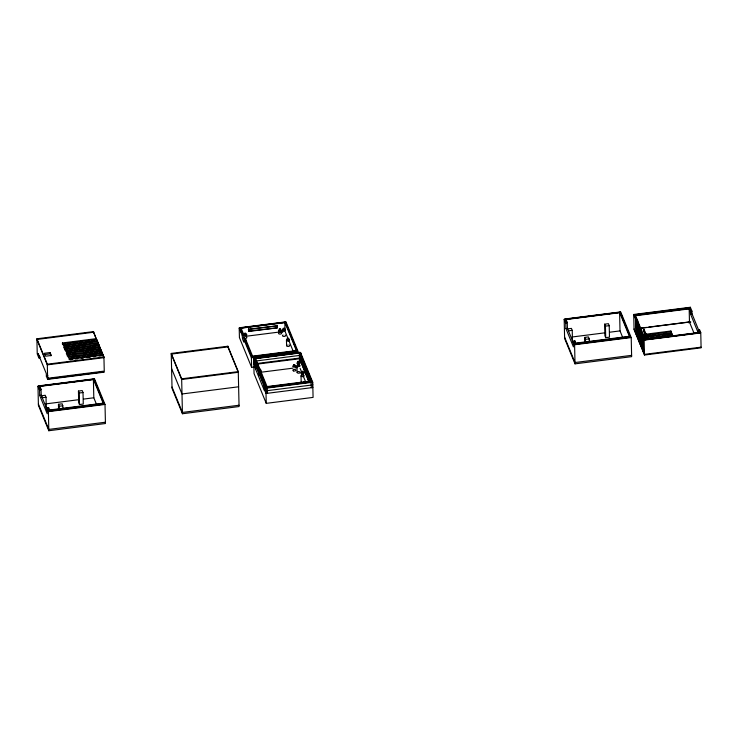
<?xml version="1.0" encoding="UTF-8"?>
<svg xmlns="http://www.w3.org/2000/svg" width="738" height="738" viewBox="0 0 738 738"><rect width="100%" height="100%" fill="white"/><g stroke="black" fill="none" stroke-linecap="round" stroke-linejoin="round"><path stroke-width="1.11" d="M242.276 335.569L239.204 328.041L286.04 322.091L298.226 351.832L251.39 357.782L244.149 340.107L244.905 340.006L251.99 357.303L297.313 351.537L285.431 321.916L240.108 327.681L243.033 335.439L242.276 335.541L242.322 336.879A3.93 0.655 82.8 0 0 242.368 337.377L242.664 339.129A3.801 0.637 82.8 0 0 242.765 339.535L243.826 342.072A3.801 0.637 82.8 0 0 243.918 342.128L244.149 341.593A3.93 0.655 82.8 0 0 244.167 341.288L244.149 340.107M243.033 335.439L240.108 327.681M296.436 352.81L296.381 350.587L284.84 322.405L241.022 327.976L243.835 334.84L243.835 336.694A3.93 0.655 82.8 0 0 243.881 337.183L244.177 338.945A3.801 0.637 82.8 0 0 244.278 339.351L244.942 341.002M39.603 357.764L38.145 353.585L39.603 357.764L38.846 357.856L37.241 353.945L36.9 338.797L93.523 331.602L96.42 339.296L93.532 332.257L36.918 339.452L47.324 364.858L103.947 357.662L103.135 355.052L69.16 359.369L68.837 358.585L102.813 354.268L102.822 354.932L102.342 353.76M64.658 343.991L62.462 344.268L62.435 342.958L96.401 338.641M96.724 339.415L97.222 341.251L96.724 339.415L62.748 343.733L62.435 342.958M67.942 343.576L70.138 343.299M74.52 342.736L76.715 342.46M79.999 342.045L82.195 341.768M85.488 341.343L87.674 341.067M91.678 340.559L93.846 340.283M97.204 340.587L63.228 344.904L63.551 345.688L97.527 341.371L98.025 343.207L97.527 341.371M66.549 345.808L68.745 345.532M73.127 344.969L75.322 344.692M78.606 344.277L80.802 344M84.095 343.576L86.281 343.299M90.313 342.792L92.481 342.515M64.058 348.179L64.031 346.86L98.006 342.543M98.329 343.327L98.818 345.153L98.329 343.327L64.354 347.644L64.031 346.86M66.254 347.902L68.45 347.626M71.734 347.201L73.929 346.925M77.222 346.509L79.409 346.233M82.702 345.808L84.898 345.532M94.363 344.332L96.53 344.056M67.057 349.858L64.861 350.135L64.833 348.816L98.809 344.498M99.123 345.283L99.621 347.109L99.123 345.283L65.156 349.6L64.833 348.816M70.35 349.434L72.536 349.157M75.829 348.742L79.114 348.327M82.407 347.902L84.593 347.626M87.887 347.211L90.082 346.934M92.997 346.556L95.165 346.288M50.083 352.543L44.418 353.262L45.618 356.196L51.282 355.476L50.083 352.543L50.913 355.817M240.118 328.336L285.449 322.58L297.313 351.537M99.612 346.454L65.636 350.771L65.959 351.556L99.925 347.238L100.423 349.065L99.925 347.238M90.719 348.493L91.475 348.401M44.446 354.581L50.11 353.862M69.021 351.666L71.263 351.38M74.621 350.947L76.863 350.67M80.221 350.236L83.578 349.812M86.936 349.388L89.169 349.102M92.527 348.677L94.768 348.391M248.466 329.12L277.34 325.855L277.387 327.838L248.669 331.482L248.466 329.12L248.669 331.482M66.466 354.046L66.438 352.727L100.405 348.41M248.623 329.508L277.34 325.855M100.746 349.849L101.226 351.02L100.728 349.185L66.752 353.511L66.438 352.727M39.584 357.1L40.341 357.007M67.582 353.899L69.824 353.613M73.182 353.188L75.424 352.902M85.497 351.62L87.73 351.343M91.097 350.91L93.329 350.624M96.687 350.199L98.929 349.913M248.512 331.094L277.387 327.838M69.501 355.716L67.269 355.993L67.232 354.683L101.207 350.365M101.53 351.14L102.028 352.976L101.53 351.14L67.555 355.458L67.232 354.683M72.859 355.282L75.101 355.006M84.058 353.862L86.3 353.576M89.658 353.151L91.89 352.865M95.248 352.441L97.49 352.155M102.01 352.312L68.034 356.639L68.357 357.413L102.333 353.096L102.813 354.268M243.079 334.941L243.835 334.84M71.429 357.524L73.662 357.238M77.02 356.814L79.261 356.528M82.619 356.103L84.861 355.817M88.219 355.393L91.577 354.96M93.809 354.683L96.051 354.397M245.717 336.307L282.792 331.593M280.551 332.377L282.829 332.091M69.99 359.766L72.223 359.48M75.58 359.055L77.822 358.769M81.18 358.336L83.422 358.059M86.78 357.626L90.137 357.201M93.495 356.777L95.737 356.491M99.095 356.067L101.327 355.781M36.9 338.797L47.306 364.203L103.929 357.007L104.279 372.155L47.656 379.35L46.374 376.223L46.309 373.594L38.782 355.218L38.846 357.856M244.905 340.006L244.822 339.194L245.579 339.102L252.571 356.15L296.381 350.587M171.244 353.428L227.867 346.233L238.273 371.638L239.066 406.546L182.443 413.741L172.037 388.345L171.244 353.428L181.659 378.834L182.443 413.741M47.112 375.467L48.238 378.207L103.348 371.205L103.357 371.86L48.247 378.862L47.131 376.131L47.112 375.467L47.869 375.374M46.374 376.223L47.131 376.131M244.822 339.194L251.972 356.639L297.303 350.882M254.61 358.096L299.932 352.34L311.805 381.297L311.814 381.952L266.492 387.718L254.61 358.096L266.492 387.718M37.979 386.223L38.413 405.328L48.819 430.734L105.442 423.529L105.008 404.433L94.593 379.028L37.979 386.223L39.575 390.134L40.332 390.033L38.874 385.863L93.984 378.852L104.095 404.138L48.985 411.14L47.841 407.745L48.597 407.653L49.557 409.996L103.163 403.179L93.394 379.341L39.787 386.159L39.87 389.609M253.706 358.456L300.541 352.506L312.737 382.247L313.078 397.404L266.243 403.354L254.056 373.613L253.706 358.456L265.901 388.206L266.243 403.354M564.183 319.342L564.616 338.447L575.022 363.852L631.645 356.648L631.211 337.552L620.796 312.146L564.183 319.342L565.778 323.253L566.535 323.152L565.077 318.982L620.188 311.971L630.298 337.257L575.188 344.259L574.044 340.864L574.801 340.771L575.76 343.115L629.366 336.297L619.597 312.46L565.991 319.277L566.046 321.584M310.089 381.546L299.397 355.458L255.588 361.03L255.523 358.391L299.342 352.819L310.892 381.002L310.929 382.754M254.628 358.751L299.951 352.995L311.814 381.952M38.893 386.518L94.003 379.516L104.095 404.138M565.096 319.637L620.206 312.635L630.298 337.257M254.785 359.148L254.029 359.24L254.149 364.507M300.108 353.382L300.864 353.29L300.901 355.043M38.874 385.863L40.313 389.378L41.07 389.286L41.208 395.208L47.481 410.522M565.077 318.982L566.516 322.497L567.273 322.405L567.411 328.327L573.684 343.64M639.855 331.122L640.15 344.471L639.053 329.166L639.357 342.515L638.877 341.343L638.25 327.211L638.555 340.559L638.075 339.388L637.447 325.255L637.752 338.604L637.272 337.432L636.645 323.299L636.949 336.648L634.071 329.618L633.721 314.471L690.344 307.266L691.949 311.178L692.004 313.816L699.855 333.041L644.744 340.043L634.652 315.421L634.643 314.757L689.753 307.755L691.211 311.934L690.454 312.026L689.172 308.899L635.566 315.716L645.335 339.554L698.941 332.746L697.982 330.403L699.476 329.545L700.759 332.672L701.1 347.829L644.477 355.024L643.674 353.068L643.056 338.936L643.361 352.284L642.881 351.113L642.254 336.98L642.558 350.329L642.078 349.157L641.451 335.024L641.756 348.373L641.276 347.201L640.649 333.078L640.953 346.426L640.473 345.246L639.855 331.122L641.359 330.928M255.311 363.474L264.287 385.356L264.407 390.633L255.431 368.742L255.311 363.474L256.824 363.281M255.339 363.539L253.826 363.733L255.413 367.579M634.652 315.421L689.762 308.419L691.211 311.934M256.769 363.52L299.462 358.087L309.296 382.099M256.787 364.175L299.471 358.751L308.881 381.712M691.192 311.27L691.949 311.178M239.204 328.041L239.426 337.607L251.612 367.349L253.9 367.054M635.501 319.526L637.014 319.333L637.817 321.288L636.304 321.482L635.501 319.526L635.796 332.497L636.599 334.452L636.304 321.482M39.575 390.134L39.695 395.402L41.208 395.208M565.778 323.253L565.898 328.521L567.411 328.327M78.44 391.057L82.213 390.577L83.016 392.533L83.274 404.055L79.501 404.535L78.698 402.588L78.44 391.057L79.243 393.013L79.501 404.535M567.651 328.88L571.424 328.401L572.227 330.356L572.485 341.879M604.643 324.176L608.416 323.696L609.219 325.652L609.477 337.174L605.704 337.653L604.902 335.707L604.643 324.176L605.446 326.131L605.704 337.653M255.431 368.742L256.944 368.548L264.628 387.312M690.454 312.026L690.5 314.001L692.004 313.816M181.659 378.834L238.273 371.638M46.024 397.238L42.25 397.717L41.448 395.762L45.221 395.282L46.024 397.238L46.282 408.76M79.243 393.013L83.016 392.533M568.454 330.836L572.227 330.356M605.446 326.131L609.219 325.652M260.348 372.312L292.931 368.17M295.172 367.884L297.423 367.598M639.717 328.235L646.506 327.377M648.776 327.091L690.676 321.759M45.913 403.87L78.984 399.673M83.551 399.092L93.809 397.782L96.364 404.009M572.116 336.989L605.188 332.792M609.754 332.211L620.012 330.901L622.568 337.128M640.427 328.309L689.467 322.072L693.941 332.976M688.425 322.709L690.694 322.423M642.761 334.591L644.92 334.314L643.481 330.799L643.453 329.48L644.209 329.388L645.676 334.222L670.897 331.021L671.211 331.796L645.999 335.006L645.971 333.687L645.215 333.779L645.722 336.27L643.564 336.546M58.551 408.898L58.45 404.286L62.223 403.806L63.071 408.068M584.754 342.017L584.644 337.404L588.426 336.925L589.219 338.88L589.302 342.34M643.481 330.799L644.237 330.707L645.676 334.222M635.796 332.497L637.309 332.303M58.45 404.286L59.243 406.241L63.025 405.762M584.644 337.404L585.446 339.36L589.219 338.88M39.695 395.402L47.223 413.769L47.103 408.501L47.859 408.409M565.898 328.521L573.426 346.888L573.306 341.62L574.063 341.528M643.453 329.48L644.892 333.004L645.649 332.903M47.841 407.745L48.966 410.485L104.076 403.474M574.044 340.864L575.17 343.604L630.28 336.593M645.215 333.779L645.695 334.951L646.451 334.858L646.479 336.177L671.691 332.967L672.041 335.07M238.623 386.786L182 393.981L171.585 368.585M643.084 335.375L645.243 335.098M644.874 335.642L649.412 335.07M652.807 334.637L655.067 334.351M664.126 333.198L666.396 332.912M47.103 408.501L48.385 411.629L105.008 404.433M573.306 341.62L574.588 344.747L631.211 337.552M644.357 338.502L646.525 338.225L646.018 335.735L646.774 335.642L647.281 338.133L672.493 334.923L672.816 335.707L647.3 338.862L646.82 337.69L647.567 337.598L648.047 338.77M643.877 337.331L646.045 337.054M646.018 335.735L646.497 336.906L672.014 333.751M651.34 336.879L653.61 336.593M657.005 336.159L659.265 335.873M662.669 335.439L664.929 335.153M668.324 334.72L671.728 334.286M255.523 358.391L267.073 386.574L310.892 381.002M266.483 387.053L311.805 381.297M266.335 387.321L265.579 387.422L265.698 392.69M311.657 381.564L312.414 381.472M644.68 339.286L646.848 339.01L646.82 337.69M690.5 314.001L698.028 332.377L699.532 332.183M634.643 314.757L644.726 339.388L699.845 332.377L699.855 333.041M643.379 339.72L644.883 339.526L644.56 338.742M633.721 314.471L644.136 339.867L700.759 332.672M265.901 388.206L312.737 382.247M105.414 422.219L48.791 429.415L38.376 404.009M239.038 405.236L182.415 412.431L172.009 387.026M631.617 355.338L574.994 362.533L564.579 337.128M701.082 347.164L644.468 354.36L643.665 352.404M259.416 368.806L260.163 369.129L259.379 369.424M698.72 329.646L699.845 332.377M645.971 333.687L646.451 334.858M645.999 335.006L646.479 336.177M647.281 338.133L646.774 335.642M638.158 323.115L638.481 323.89M638.96 325.061L639.283 325.845M640.556 328.973L640.879 329.757M643.767 336.786L644.08 337.57M634.053 328.954L636.94 335.993M637.254 336.777L637.733 337.949M638.056 338.733L638.536 339.904M638.859 340.679L639.339 341.851M639.661 342.635L640.141 343.807M640.464 344.591L640.944 345.762M641.257 346.546L641.737 347.718M642.06 348.502L642.54 349.674M642.863 350.458L643.342 351.629M565.991 319.277L567.273 322.405M312.469 384.101L312.792 384.885L265.957 390.836L264.315 386.832M311.067 382.053L311.344 387.708M312.534 386.74L312.857 387.524L266.021 393.474L264.379 389.47M285.034 331.307L293.161 351.14M300.098 368.354L302.239 373.576M303.521 376.703L305.661 381.924M255.376 358.659L255.256 360.024M267.248 387.616L267.525 393.28M257.248 364.323L258.531 367.45M260.671 372.662L264.942 383.087M253.771 361.094L255.348 364.95M103.135 355.052L103.929 357.007M39.787 386.159L41.07 389.286M245.579 339.102L245.68 341.094A3.93 0.655 82.8 0 1 245.653 341.408M699.476 329.545L699.513 331.307M697.982 330.403L698.028 332.377M690.344 307.266L690.427 310.726M689.753 307.755L689.762 308.419M689.172 308.899L689.467 322.072M672.493 334.923L672.521 336.242M670.897 331.021L670.925 332.331M647.567 337.598L647.604 338.908M646.497 336.906L646.525 338.225M645.695 334.951L645.722 336.27M644.892 333.004L644.92 334.314M644.726 339.388L644.744 340.043M644.209 329.388L644.237 330.707M644.136 339.867L644.477 355.024M620.188 311.971L620.206 312.635M619.597 312.46L620.012 330.901M585.446 339.36L585.502 341.666M575.17 343.604L575.188 344.259M574.801 340.771L574.847 342.746M574.588 344.747L575.022 363.852M566.516 322.497L566.535 323.152M300.541 352.506L300.587 354.268M301.039 375.891L301.196 382.487M299.932 352.34L299.951 352.995M299.342 352.819L299.573 363.031M296.98 365.854L297.128 372.441M286.04 322.091L286.086 324.213M286.464 340.163L286.593 345.642M285.431 321.916L285.449 322.58M284.84 322.405L285.016 330.19M277.184 325.467L277.23 327.441M267.073 386.574L267.11 388.326M256.842 364.102L256.944 368.548M251.972 356.639L251.99 357.303M251.39 357.782L251.612 367.349M241.022 327.976L241.123 332.423M227.867 346.233L227.894 347.552M102.333 353.096L102.397 355.873M100.728 349.185L100.792 351.961M93.523 331.602L93.551 332.921M93.984 378.852L94.003 379.516M93.394 379.341L93.809 397.782M59.243 406.241L59.326 409.701M48.238 378.207L48.247 378.862M48.966 410.485L48.985 411.14M48.597 407.653L48.643 409.627M47.306 364.203L47.656 379.35M48.385 411.629L48.819 430.734M40.313 389.378L40.332 390.033M284.481 329.775A0.922 0.48 -1.3 0 1 284.49 330.532A0.922 0.48 -1.3 0 1 283.069 330.384A0.922 0.48 -1.3 0 1 283.715 329.692M288.143 339.692A0.922 0.48 -1.3 0 1 288.872 340.329A0.922 0.48 -1.3 0 1 287.479 340.578A0.922 0.48 -1.3 0 1 287.386 339.821M285.182 335.08A1.541 0.803 -1.3 0 1 285.053 336.224A1.541 0.803 -1.3 0 1 282.857 336.177A1.541 0.803 -1.3 0 1 283.041 335.034M284.536 329.416A1.541 0.803 -1.3 0 1 285.034 330.698A1.541 0.803 -1.3 0 1 282.534 330.55A1.541 0.803 -1.3 0 1 283.696 329.369M288.955 344.95A1.541 0.803 -1.3 0 1 289.351 346.122A1.541 0.803 -1.3 0 1 287.064 346.242A1.541 0.803 -1.3 0 1 287.147 345.043M246.123 336.915A1.541 0.803 -1.3 0 1 246.298 338.207A1.541 0.803 -1.3 0 1 243.881 337.93M243.771 337.607A1.541 0.803 -1.3 0 1 244.315 337.008M280.874 332.598A1.541 0.803 -1.3 0 1 281.224 333.807A1.541 0.803 -1.3 0 1 278.881 333.844A1.541 0.803 -1.3 0 1 279.241 332.626M288.226 339.369A1.541 0.803 -1.3 0 1 289.379 340.513A1.541 0.803 -1.3 0 1 286.888 340.744A1.541 0.803 -1.3 0 1 287.386 339.443M299.084 363.991A0.922 0.48 -1.3 0 1 299.158 364.71A0.922 0.48 -1.3 0 1 297.783 364.701A0.922 0.48 -1.3 0 1 297.986 363.982M299.222 365.079A1.541 0.803 -1.3 0 1 299.72 366.297A1.541 0.803 -1.3 0 1 297.331 366.343A1.541 0.803 -1.3 0 1 297.801 365.107M299.231 371.638A1.541 0.803 -1.3 0 1 299.822 372.911A1.541 0.803 -1.3 0 1 297.303 372.791A1.541 0.803 -1.3 0 1 298.484 371.601M299.25 365.513A0.922 0.48 -1.3 0 1 299.185 366.159A0.922 0.48 -1.3 0 1 297.949 366.214A0.922 0.48 -1.3 0 1 297.755 365.578M303.429 374.24A0.922 0.48 -1.3 0 1 302.469 374.876A0.922 0.48 -1.3 0 1 301.722 374.184M303.669 375.264A1.541 0.803 -1.3 0 1 303.678 376.398A1.541 0.803 -1.3 0 1 301.501 376.435A1.541 0.803 -1.3 0 1 301.491 375.301M303.705 381.795A1.541 0.803 -1.3 0 1 304.222 382.625M301.224 382.625A1.541 0.803 -1.3 0 1 301.538 381.952M303.466 375.688A0.922 0.48 -1.3 0 1 302.552 376.325A0.922 0.48 -1.3 0 1 301.713 375.688M294.831 365.504A1.541 0.803 -1.3 0 1 295.421 366.777A1.541 0.803 -1.3 0 1 292.903 366.657A1.541 0.803 -1.3 0 1 294.093 365.467M259.407 369.738A1.541 0.803 -1.3 0 1 261.086 370.31A1.541 0.803 -1.3 0 1 260.182 371.269M258.623 371.177A1.541 0.803 -1.3 0 1 258.614 369.932M260.883 374.978A1.541 0.803 -1.3 0 1 258.715 375.125M258.706 373.88A1.541 0.803 -1.3 0 1 258.964 373.788M299.167 362.45A1.541 0.803 -1.3 0 1 299.665 363.659A1.541 0.803 -1.3 0 1 297.276 363.705A1.541 0.803 -1.3 0 1 297.737 362.478M298.539 362.718A0.922 0.48 -1.3 0 1 299.333 363.364A0.922 0.48 -1.3 0 1 297.894 363.585A0.922 0.48 -1.3 0 1 297.958 362.801M302.94 372.773A0.922 0.48 -1.3 0 1 303.207 373.52A0.922 0.48 -1.3 0 1 301.741 373.483A0.922 0.48 -1.3 0 1 302.248 372.755M302.931 372.432A1.541 0.803 -1.3 0 1 303.77 373.668A1.541 0.803 -1.3 0 1 301.233 373.668A1.541 0.803 -1.3 0 1 302.202 372.432M293.742 366.242L294.979 366.233L293.752 366.205M293.715 364.793L294.942 364.784L293.724 364.756M244.601 333.355L245.828 333.373L244.601 333.355M244.638 334.803L245.865 334.821L244.638 334.803M279.351 329.047L280.578 329.056L279.351 329.047M279.379 330.495L280.606 330.513L279.407 330.44M227.885 346.897L171.262 354.092L181.668 379.498L238.291 372.293L227.885 346.897M283.309 329.083A0.922 0.48 -1.3 0 0 284.794 328.742A0.922 0.48 -1.3 0 0 283.53 328.253A0.922 0.48 -1.3 0 0 283.309 329.083M287.405 339.093A0.922 0.48 -1.3 0 0 288.89 338.751A0.922 0.48 -1.3 0 0 287.626 338.262A0.922 0.48 -1.3 0 0 287.405 339.093M279.084 331.196A1.541 0.803 -1.3 0 0 281.529 330.587A1.541 0.803 -1.3 0 0 279.37 329.803A1.541 0.803 -1.3 0 0 279.084 331.196M244.343 335.504A1.541 0.803 -1.3 0 0 246.778 334.895A1.541 0.803 -1.3 0 0 244.619 334.111A1.541 0.803 -1.3 0 0 244.343 335.504M293.503 370.9A1.541 0.803 -1.3 0 0 295.901 370.245A1.541 0.803 -1.3 0 0 293.687 369.507A1.541 0.803 -1.3 0 0 293.503 370.9M297.921 362.155A0.922 0.48 -1.3 0 0 299.36 361.758A0.922 0.48 -1.3 0 0 298.032 361.316A0.922 0.48 -1.3 0 0 297.921 362.155M301.971 372.164A0.922 0.48 -1.3 0 0 303.41 371.777A0.922 0.48 -1.3 0 0 302.082 371.334A0.922 0.48 -1.3 0 0 301.971 372.164"/></g></svg>
